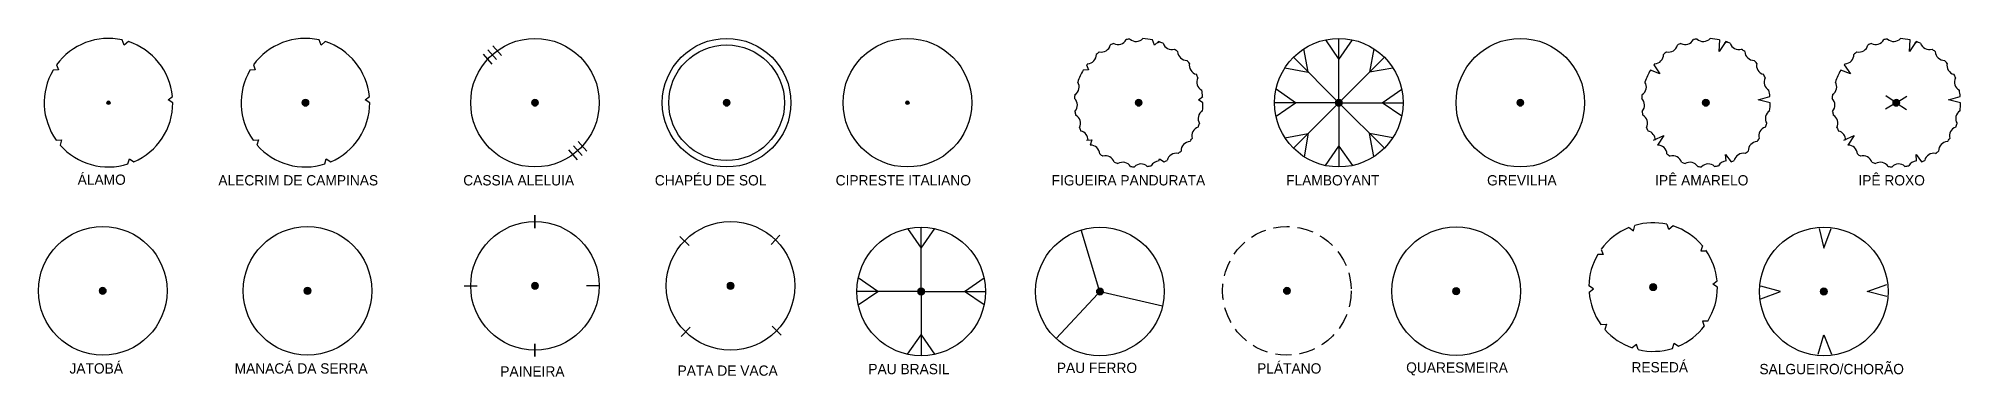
# Model space of a CAD drawing. Extents: x 3.2 to 33.1, y 0.2 to 5.4.
import ezdxf

# ---------------------------------------------------------------- set-up
doc = ezdxf.new("R2010")
doc.units = 0
doc.header["$MEASUREMENT"] = 0
doc.linetypes.add('HIDDEN', pattern=[0.375, 0.25, -0.125])
doc.layers.get('0').update_dxf_attribs({"linetype": 'CONTINUOUS'})

msp = doc.modelspace()

# ---------------------------------------------------------------- hatches: boundary and pattern name
h = msp.add_hatch(color=256)
edge = h.paths.add_edge_path()
edge.add_arc((7.373, 4.443), 0.05, 0, 360)
h = msp.add_hatch(color=256)
edge = h.paths.add_edge_path()
edge.add_arc((10.943, 4.443), 0.05, 0, 360)
h = msp.add_hatch(color=256)
edge = h.paths.add_edge_path()
edge.add_arc((13.923, 4.443), 0.05, 0, 360)
h = msp.add_hatch(color=256)
edge = h.paths.add_edge_path()
edge.add_arc((20.33, 4.443), 0.05, 0, 360)
h = msp.add_hatch(color=256)
edge = h.paths.add_edge_path()
edge.add_arc((23.444, 4.443), 0.05, 0, 360)
h = msp.add_hatch(color=256)
edge = h.paths.add_edge_path()
edge.add_arc((26.265, 4.443), 0.05, 0, 360)
h = msp.add_hatch(color=256)
edge = h.paths.add_edge_path()
edge.add_arc((29.15, 4.443), 0.05, 0, 360)
h = msp.add_hatch(color=256)
edge = h.paths.add_edge_path()
edge.add_arc((32.111, 4.443), 0.05, 0, 360)
h = msp.add_hatch(color=256)
edge = h.paths.add_edge_path()
edge.add_arc((4.311, 4.443), 0.025, 0, 360)
h = msp.add_hatch(color=256)
edge = h.paths.add_edge_path()
edge.add_arc((16.734, 4.443), 0.025, 0, 360)
h = msp.add_hatch(color=256)
edge = h.paths.add_edge_path()
edge.add_arc((4.221, 1.517), 0.05, 0, 360)
h = msp.add_hatch(color=256)
edge = h.paths.add_edge_path()
edge.add_arc((7.406, 1.517), 0.05, 0, 360)
h = msp.add_hatch(color=256)
edge = h.paths.add_edge_path()
edge.add_arc((10.943, 1.594), 0.05, 0, 360)
h = msp.add_hatch(color=256)
edge = h.paths.add_edge_path()
edge.add_arc((13.984, 1.594), 0.05, 0, 360)
h = msp.add_hatch(color=256)
edge = h.paths.add_edge_path()
edge.add_arc((16.948, 1.507), 0.05, 0, 360)
h = msp.add_hatch(color=256)
edge = h.paths.add_edge_path()
edge.add_arc((19.728, 1.507), 0.05, 0, 360)
h = msp.add_hatch(color=256)
edge = h.paths.add_edge_path()
edge.add_arc((22.636, 1.517), 0.05, 0, 360)
h = msp.add_hatch(color=256)
edge = h.paths.add_edge_path()
edge.add_arc((25.267, 1.511), 0.05, 0, 360)
h = msp.add_hatch(color=256)
edge = h.paths.add_edge_path()
edge.add_arc((28.331, 1.575), 0.05, 0, 360)
h = msp.add_hatch(color=256)
edge = h.paths.add_edge_path()
edge.add_arc((30.985, 1.507), 0.05, 0, 360)

# ---------------------------------------------------------------- linework, layer by layer
for p, q in [((4.555, 5.34), (4.525, 5.42)), ((4.62, 5.394), (4.555, 5.34)), ((7.616, 5.34), (7.587, 5.42)), ((7.682, 5.394), (7.616, 5.34)), ((20.574, 5.34), (20.545, 5.42)), ((20.639, 5.394), (20.574, 5.34)), ((23.234, 5.421), (23.444, 5.117)), ((23.444, 4.443), (23.444, 5.443)), ((23.444, 5.117), (23.653, 5.421)), ((29.356, 5.239), (29.365, 5.42)), ((29.459, 5.394), (29.356, 5.239)), ((32.317, 5.239), (32.325, 5.42)), ((32.42, 5.394), (32.317, 5.239)), ((10.136, 5.198), (10.273, 5.044)), ((10.212, 5.264), (10.344, 5.115)), ((10.287, 5.329), (10.423, 5.177)), ((23.444, 4.443), (22.736, 5.15)), ((22.966, 4.921), (22.899, 5.282)), ((23.444, 4.443), (24.151, 5.15)), ((23.985, 5.283), (23.919, 4.918)), ((3.533, 4.952), (3.448, 4.949)), ((3.502, 5.031), (3.533, 4.952)), ((6.594, 4.952), (6.51, 4.949)), ((6.564, 5.031), (6.594, 4.952)), ((19.552, 4.952), (19.468, 4.949)), ((19.521, 5.031), (19.552, 4.952)), ((22.603, 4.985), (22.968, 4.918)), ((23.921, 4.921), (24.282, 4.988)), ((28.436, 4.893), (28.287, 4.949)), ((28.341, 5.031), (28.436, 4.893)), ((31.397, 4.893), (31.248, 4.949)), ((31.302, 5.031), (31.397, 4.893)), ((5.24, 4.488), (5.306, 4.54)), ((5.311, 4.442), (5.24, 4.488)), ((8.302, 4.488), (8.368, 4.54)), ((8.373, 4.442), (8.302, 4.488)), ((21.259, 4.488), (21.326, 4.54)), ((21.33, 4.442), (21.259, 4.488)), ((22.77, 4.443), (22.466, 4.653)), ((24.117, 4.443), (24.421, 4.653)), ((29.963, 4.488), (30.145, 4.54)), ((30.15, 4.442), (29.963, 4.488)), ((32.111, 4.443), (31.951, 4.551)), ((32.111, 4.443), (31.951, 4.551)), ((32.111, 4.443), (32.275, 4.543)), ((32.111, 4.443), (32.275, 4.543)), ((32.924, 4.488), (33.106, 4.54)), ((33.111, 4.442), (32.924, 4.488)), ((10.91, 4.48), (10.976, 4.406)), ((13.889, 4.48), (13.956, 4.406)), ((16.717, 4.462), (16.751, 4.424)), ((23.444, 4.443), (22.444, 4.443)), ((22.466, 4.233), (22.77, 4.443)), ((23.444, 4.443), (22.736, 3.736)), ((23.41, 4.48), (23.477, 4.406)), ((23.444, 4.443), (23.444, 3.443)), ((23.444, 4.443), (24.151, 3.736)), ((23.444, 4.443), (24.444, 4.443)), ((24.421, 4.233), (24.117, 4.443)), ((26.232, 4.48), (26.298, 4.406)), ((32.111, 4.443), (31.946, 4.343)), ((32.111, 4.443), (31.946, 4.343)), ((32.111, 4.443), (32.27, 4.335)), ((32.111, 4.443), (32.27, 4.335)), ((22.605, 3.898), (22.966, 3.965)), ((22.968, 3.968), (22.902, 3.602)), ((23.919, 3.968), (24.284, 3.901)), ((23.988, 3.604), (23.921, 3.965)), ((28.337, 3.861), (28.496, 3.935)), ((28.496, 3.935), (28.398, 3.784)), ((31.298, 3.861), (31.457, 3.935)), ((31.457, 3.935), (31.359, 3.784)), ((3.498, 3.861), (3.582, 3.865)), ((3.582, 3.865), (3.559, 3.784)), ((6.56, 3.861), (6.644, 3.865)), ((6.644, 3.865), (6.62, 3.784)), ((11.464, 3.709), (11.6, 3.556)), ((11.542, 3.771), (11.675, 3.622)), ((11.613, 3.842), (11.75, 3.688)), ((19.517, 3.861), (19.602, 3.865)), ((19.602, 3.865), (19.578, 3.784)), ((23.234, 3.465), (23.444, 3.769)), ((23.444, 3.769), (23.653, 3.465)), ((29.465, 3.537), (29.458, 3.636)), ((29.458, 3.636), (29.544, 3.524)), ((32.426, 3.537), (32.419, 3.636)), ((32.419, 3.636), (32.505, 3.524)), ((4.613, 3.49), (4.635, 3.571)), ((4.635, 3.571), (4.705, 3.524)), ((7.675, 3.49), (7.697, 3.571)), ((7.697, 3.571), (7.767, 3.524)), ((20.646, 3.537), (20.655, 3.571)), ((20.655, 3.571), (20.725, 3.524)), ((10.943, 2.694), (10.943, 2.494)), ((10.943, 2.494), (10.943, 2.694)), ((16.738, 2.485), (16.948, 2.181)), ((16.948, 1.507), (16.948, 2.507)), ((16.948, 2.181), (17.158, 2.485)), ((19.713, 1.555), (19.436, 2.464)), ((27.955, 2.501), (28.024, 2.452)), ((28.024, 2.452), (28.048, 2.534)), ((28.575, 2.472), (28.546, 2.551)), ((28.641, 2.526), (28.575, 2.472)), ((30.913, 2.485), (30.985, 2.181)), ((30.985, 2.181), (31.099, 2.485)), ((13.34, 2.223), (13.197, 2.362)), ((13.197, 2.362), (13.34, 2.223)), ((14.752, 2.382), (14.613, 2.239)), ((27.522, 2.162), (27.553, 2.084)), ((29.097, 2.218), (29.072, 2.137)), ((29.072, 2.137), (29.156, 2.14)), ((27.553, 2.084), (27.469, 2.08)), ((4.188, 1.555), (4.255, 1.48)), ((7.373, 1.555), (7.439, 1.48)), ((9.844, 1.595), (10.043, 1.595)), ((10.91, 1.632), (10.976, 1.557)), ((11.943, 1.595), (11.743, 1.595)), ((13.951, 1.632), (14.018, 1.557)), ((16.948, 1.507), (15.948, 1.507)), ((16.274, 1.507), (15.97, 1.717)), ((15.97, 1.297), (16.274, 1.507)), ((16.915, 1.544), (16.981, 1.47)), ((16.948, 1.507), (17.948, 1.507)), ((16.948, 1.507), (16.948, 0.507)), ((17.622, 1.507), (17.926, 1.717)), ((17.926, 1.297), (17.622, 1.507)), ((19.694, 1.544), (19.761, 1.47)), ((19.776, 1.496), (20.702, 1.281)), ((22.602, 1.555), (22.669, 1.48)), ((25.233, 1.548), (25.3, 1.474)), ((27.402, 1.548), (27.332, 1.595)), ((27.334, 1.497), (27.402, 1.548)), ((29.26, 1.62), (29.327, 1.672)), ((29.331, 1.574), (29.26, 1.62)), ((30.311, 1.507), (30.007, 1.59)), ((30.007, 1.393), (30.311, 1.507)), ((30.951, 1.544), (31.018, 1.47)), ((31.659, 1.507), (31.962, 1.617)), ((31.962, 1.431), (31.659, 1.507)), ((19.694, 1.47), (19.045, 0.776)), ((13.216, 0.807), (13.356, 0.95)), ((14.771, 0.827), (14.629, 0.966)), ((14.629, 0.966), (14.772, 0.827)), ((27.518, 0.992), (27.603, 0.997)), ((27.603, 0.997), (27.579, 0.916)), ((29.18, 1.045), (29.096, 1.044)), ((29.096, 1.044), (29.124, 0.965)), ((10.943, 0.694), (10.943, 0.495)), ((10.943, 0.495), (10.943, 0.694)), ((16.738, 0.529), (16.948, 0.833)), ((16.948, 0.833), (17.157, 0.529)), ((28.07, 0.682), (28.003, 0.63)), ((28.097, 0.602), (28.07, 0.682)), ((28.634, 0.621), (28.656, 0.703)), ((28.656, 0.703), (28.726, 0.656)), ((30.897, 0.529), (30.985, 0.833)), ((30.985, 0.833), (31.105, 0.529))]:
    msp.add_line(p, q)
for centre, radius in [((10.943, 4.443), 1), ((13.923, 4.443), 1), ((16.734, 4.443), 1), ((23.444, 4.443), 1), ((26.265, 4.443), 1), ((13.923, 4.443), 0.9), ((7.373, 4.443), 0.05), ((10.943, 4.443), 0.05), ((13.923, 4.443), 0.05), ((20.33, 4.443), 0.05), ((23.444, 4.443), 0.05), ((26.265, 4.443), 0.05), ((29.15, 4.443), 0.05), ((32.111, 4.443), 0.05), ((4.311, 4.443), 0.025), ((16.734, 4.443), 0.025), ((4.221, 1.517), 1), ((7.406, 1.517), 1), ((10.943, 1.594), 1), ((13.984, 1.594), 1), ((16.948, 1.507), 1), ((19.728, 1.507), 1), ((25.267, 1.511), 1), ((30.985, 1.507), 1), ((4.221, 1.517), 0.05), ((7.406, 1.517), 0.05), ((10.943, 1.594), 0.05), ((13.984, 1.594), 0.05), ((16.948, 1.507), 0.05), ((19.728, 1.507), 0.05), ((22.636, 1.517), 0.05), ((25.267, 1.511), 0.05), ((28.331, 1.575), 0.05), ((30.985, 1.507), 0.05)]:
    msp.add_circle(centre, radius)
at = {"linetype": 'HIDDEN'}
msp.add_circle((22.636, 1.517), 1, dxfattribs=at)
for centre, radius, start, end in [((4.311, 4.443), 1, 77.6124, 144), ((4.311, 4.443), 1, 5.5751, 72), ((7.373, 4.443), 1, 77.6124, 144), ((7.373, 4.443), 1, 5.5751, 72), ((20.01, 5.492), 0.143, 242.3188, 331.6492), ((20.33, 4.443), 1, 97.7525, 101.2155), ((20.293, 5.539), 0.143, 227.3188, 316.6492), ((20.33, 4.443), 1, 77.6124, 86.2155), ((20.577, 5.511), 0.143, 284.867, 301.6492), ((20.33, 4.443), 1, 67.7525, 72), ((28.83, 5.492), 0.143, 242.3188, 331.6492), ((29.15, 4.443), 1, 97.7525, 101.2155), ((29.112, 5.539), 0.143, 227.3188, 316.6492), ((29.15, 4.443), 1, 77.6124, 86.2155), ((29.397, 5.511), 0.143, 284.867, 301.6492), ((29.15, 4.443), 1, 67.7525, 72), ((31.79, 5.492), 0.143, 242.3188, 331.6492), ((32.111, 4.443), 1, 97.7525, 101.2155), ((32.073, 5.539), 0.143, 227.3188, 316.6492), ((32.111, 4.443), 1, 77.6124, 86.2155), ((32.358, 5.511), 0.143, 284.867, 301.6492), ((32.111, 4.443), 1, 67.7525, 72), ((19.529, 5.191), 0.143, 272.3188, 1.6492), ((20.33, 4.443), 1, 127.7525, 131.2155), ((19.75, 5.373), 0.143, 257.3188, 346.6492), ((20.33, 4.443), 1, 112.7525, 116.2155), ((20.846, 5.411), 0.143, 197.3188, 286.6492), ((20.33, 4.443), 1, 52.7525, 56.2155), ((21.079, 5.245), 0.143, 182.3188, 271.6492), ((20.33, 4.443), 1, 37.7525, 41.2155), ((28.348, 5.191), 0.143, 272.3188, 1.6492), ((29.15, 4.443), 1, 127.7525, 131.2155), ((28.569, 5.373), 0.143, 257.3188, 346.6492), ((29.15, 4.443), 1, 112.7525, 116.2155), ((29.665, 5.411), 0.143, 197.3188, 286.6492), ((29.15, 4.443), 1, 52.7525, 56.2155), ((29.898, 5.245), 0.143, 182.3188, 271.6492), ((29.15, 4.443), 1, 37.7525, 41.2155), ((31.309, 5.191), 0.143, 272.3188, 1.6492), ((32.111, 4.443), 1, 127.7525, 131.2155), ((31.53, 5.373), 0.143, 257.3188, 346.6492), ((32.111, 4.443), 1, 112.7525, 116.2155), ((32.626, 5.411), 0.143, 197.3188, 286.6492), ((32.111, 4.443), 1, 52.7525, 56.2155), ((32.859, 5.245), 0.143, 182.3188, 271.6492), ((32.111, 4.443), 1, 37.7525, 41.2155), ((4.311, 4.443), 1, 149.6124, 215.6031), ((7.373, 4.443), 1, 149.6124, 215.6031), ((20.33, 4.443), 1, 149.6124, 161.2155), ((20.33, 4.443), 1, 142.7525, 144), ((21.261, 5.024), 0.143, 167.3188, 256.6492), ((20.33, 4.443), 1, 22.7525, 26.2155), ((21.379, 4.763), 0.143, 152.3188, 241.6492), ((29.15, 4.443), 1, 149.6124, 161.2155), ((29.15, 4.443), 1, 142.7525, 144), ((30.08, 5.024), 0.143, 167.3188, 256.6492), ((29.15, 4.443), 1, 22.7525, 26.2155), ((30.199, 4.763), 0.143, 152.3188, 241.6492), ((32.111, 4.443), 1, 149.6124, 161.2155), ((32.111, 4.443), 1, 142.7525, 144), ((33.041, 5.024), 0.143, 167.3188, 256.6492), ((32.111, 4.443), 1, 22.7525, 26.2155), ((33.16, 4.763), 0.143, 152.3188, 241.6492), ((7.373, 4.443), 0.05, 0, 180), ((10.943, 4.443), 0.05, 0, 180), ((13.923, 4.443), 0.05, 0, 180), ((20.33, 4.443), 1, 172.7525, 176.2155), ((19.235, 4.405), 0.143, 317.3188, 46.6492), ((19.262, 4.69), 0.143, 302.3188, 31.6492), ((20.33, 4.443), 0.05, 0, 180), ((20.33, 4.443), 1, 5.5751, 11.2155), ((23.444, 4.443), 0.05, 0, 180), ((26.265, 4.443), 0.05, 0, 180), ((29.15, 4.443), 1, 172.7525, 176.2155), ((28.054, 4.405), 0.143, 317.3188, 46.6492), ((28.082, 4.69), 0.143, 302.3188, 31.6492), ((29.15, 4.443), 0.05, 0, 180), ((29.15, 4.443), 1, 5.5751, 11.2155), ((32.111, 4.443), 1, 172.7525, 176.2155), ((31.015, 4.405), 0.143, 317.3188, 46.6492), ((31.042, 4.69), 0.143, 302.3188, 31.6492), ((32.111, 4.443), 0.05, 0, 180), ((32.111, 4.443), 1, 5.5751, 11.2155), ((4.311, 4.443), 0.025, 0, 180), ((4.311, 4.443), 0.025, 180, 0), ((4.311, 4.443), 1, 293.2155, 359.9627), ((7.373, 4.443), 0.05, 180, 0), ((7.373, 4.443), 1, 293.2155, 359.9627), ((10.943, 4.443), 0.05, 180, 0), ((13.923, 4.443), 0.05, 180, 0), ((16.734, 4.443), 0.025, 0, 180), ((16.734, 4.443), 0.025, 180, 0), ((20.33, 4.443), 1, 187.7525, 191.2155), ((19.282, 4.123), 0.143, 332.3188, 61.6492), ((20.33, 4.443), 0.05, 180, 0), ((21.399, 4.196), 0.143, 122.3188, 211.6492), ((20.33, 4.443), 1, 352.7525, 359.9627), ((23.444, 4.443), 0.05, 180, 0), ((26.265, 4.443), 0.05, 180, 0), ((29.15, 4.443), 1, 187.7525, 191.2155), ((28.101, 4.123), 0.143, 332.3188, 61.6492), ((29.15, 4.443), 0.05, 180, 0), ((30.219, 4.196), 0.143, 122.3188, 211.6492), ((29.15, 4.443), 1, 352.7525, 359.9627), ((32.111, 4.443), 1, 187.7525, 191.2155), ((31.062, 4.123), 0.143, 332.3188, 61.6492), ((32.111, 4.443), 0.05, 180, 0), ((33.179, 4.196), 0.143, 122.3188, 211.6492), ((32.111, 4.443), 1, 352.7525, 359.9627), ((20.33, 4.443), 1, 202.7525, 206.2155), ((19.4, 3.862), 0.143, 0.017, 76.6492), ((20.33, 4.443), 1, 322.7525, 326.2155), ((21.299, 3.928), 0.143, 107.3188, 196.6492), ((20.33, 4.443), 1, 337.7525, 341.2155), ((29.15, 4.443), 1, 202.7525, 206.2155), ((28.22, 3.862), 0.143, 0.017, 76.6492), ((29.15, 4.443), 1, 322.7525, 326.2155), ((30.118, 3.928), 0.143, 107.3188, 196.6492), ((29.15, 4.443), 1, 337.7525, 341.2155), ((32.111, 4.443), 1, 202.7525, 206.2155), ((31.181, 3.862), 0.143, 0.017, 76.6492), ((32.111, 4.443), 1, 322.7525, 326.2155), ((33.079, 3.928), 0.143, 107.3188, 196.6492), ((32.111, 4.443), 1, 337.7525, 341.2155), ((4.311, 4.443), 1, 221.2155, 287.6031), ((7.373, 4.443), 1, 221.2155, 287.6031), ((19.582, 3.641), 0.143, 2.3188, 91.6492), ((20.33, 4.443), 1, 232.7525, 236.2155), ((19.815, 3.475), 0.143, 17.3188, 106.6492), ((20.911, 3.513), 0.143, 77.3188, 166.6492), ((20.33, 4.443), 1, 307.7525, 311.2155), ((21.132, 3.695), 0.143, 92.3188, 181.6492), ((28.402, 3.641), 0.143, 2.3188, 91.6492), ((29.15, 4.443), 1, 232.7525, 236.2155), ((28.635, 3.475), 0.143, 17.3188, 106.6492), ((29.731, 3.513), 0.143, 77.3188, 166.6492), ((29.15, 4.443), 1, 307.7525, 311.2155), ((29.952, 3.695), 0.143, 92.3188, 181.6492), ((31.363, 3.641), 0.143, 2.3188, 91.6492), ((32.111, 4.443), 1, 232.7525, 236.2155), ((31.596, 3.475), 0.143, 17.3188, 106.6492), ((32.692, 3.513), 0.143, 77.3188, 166.6492), ((32.111, 4.443), 1, 307.7525, 311.2155), ((32.913, 3.695), 0.143, 92.3188, 181.6492), ((20.33, 4.443), 1, 247.7525, 251.2155), ((20.083, 3.374), 0.143, 32.3188, 121.6492), ((20.33, 4.443), 1, 262.7525, 266.2155), ((20.368, 3.347), 0.143, 47.3188, 136.6492), ((20.33, 4.443), 1, 277.7525, 281.2155), ((20.651, 3.394), 0.143, 92.0933, 151.6492), ((20.33, 4.443), 1, 293.2155, 296.2155), ((29.15, 4.443), 1, 247.7525, 251.2155), ((28.903, 3.374), 0.143, 32.3188, 121.6492), ((29.15, 4.443), 1, 262.7525, 266.2155), ((29.188, 3.347), 0.143, 47.3188, 136.6492), ((29.15, 4.443), 1, 277.7525, 281.2155), ((29.47, 3.394), 0.143, 92.0933, 151.6492), ((29.15, 4.443), 1, 293.2155, 296.2155), ((32.111, 4.443), 1, 247.7525, 251.2155), ((31.864, 3.374), 0.143, 32.3188, 121.6492), ((32.111, 4.443), 1, 262.7525, 266.2155), ((32.149, 3.347), 0.143, 47.3188, 136.6492), ((32.111, 4.443), 1, 277.7525, 281.2155), ((32.431, 3.394), 0.143, 92.0933, 151.6492), ((32.111, 4.443), 1, 293.2155, 296.2155), ((28.331, 1.575), 1, 112.0896, 144), ((28.331, 1.575), 1, 77.6124, 106.4771), ((28.331, 1.575), 1, 40.0523, 72), ((28.331, 1.575), 1, 5.5751, 34.8709), ((28.331, 1.575), 1, 149.6124, 178.8368), ((4.221, 1.517), 0.05, 0, 180), ((4.221, 1.517), 0.05, 180, 0), ((7.406, 1.517), 0.05, 0, 180), ((7.406, 1.517), 0.05, 180, 0), ((10.943, 1.594), 0.05, 0, 180), ((10.943, 1.594), 0.05, 180, 0), ((13.984, 1.594), 0.05, 0, 180), ((13.984, 1.594), 0.05, 180, 0), ((16.948, 1.507), 0.05, 0, 180), ((16.948, 1.507), 0.05, 180, 0), ((19.728, 1.507), 0.05, 0, 180), ((19.728, 1.507), 0.05, 180, 0), ((22.636, 1.517), 0.05, 0, 180), ((22.636, 1.517), 0.05, 180, 0), ((25.267, 1.511), 0.05, 0, 180), ((25.267, 1.511), 0.05, 180, 0), ((28.331, 1.575), 1, 184.4492, 215.6031), ((28.331, 1.575), 0.05, 0, 180), ((28.331, 1.575), 0.05, 180, 0), ((28.331, 1.575), 1, 328.0523, 359.9627), ((30.985, 1.507), 0.05, 0, 180), ((30.985, 1.507), 0.05, 180, 0), ((28.331, 1.575), 1, 221.2155, 250.8368), ((28.331, 1.575), 1, 293.2155, 322.8709), ((28.331, 1.575), 1, 256.4492, 287.6031)]:
    msp.add_arc(centre, radius, start, end)

# ---------------------------------------------------------------- texts
for s, p in [('ÁLAMO', (3.831, 3.166)), ('ALECRIM DE CAMPINAS', (6.019, 3.156)), ('CASSIA ALELUIA', (9.827, 3.156)), ('CHAPÉU DE SOL', (12.806, 3.156)), ('CIPRESTE ITALIANO', (15.618, 3.156)), ('FIGUEIRA PANDURATA', (18.976, 3.156)), ('FLAMBOYANT', (22.623, 3.156)), ('GREVILHA', (25.748, 3.156)), ('IPÊ AMARELO', (28.361, 3.156)), ('IPÊ ROXO', (31.522, 3.156)), ('JATOBÁ', (3.704, 0.23)), ('MANACÁ DA SERRA', (6.272, 0.23)), ('PAINEIRA', (10.403, 0.183)), ('PATA DE VACA', (13.16, 0.196)), ('PAU BRASIL', (16.127, 0.22)), ('PAU FERRO', (19.058, 0.239)), ('PLÁTANO', (22.172, 0.23)), ('QUARESMEIRA', (24.49, 0.244)), ('RESEDÁ', (27.993, 0.248)), ('SALGUEIRO/CHORÃO', (29.983, 0.22))]:
    msp.add_text(s, height=0.16).set_placement(p)

doc.saveas('drawing.dxf')
